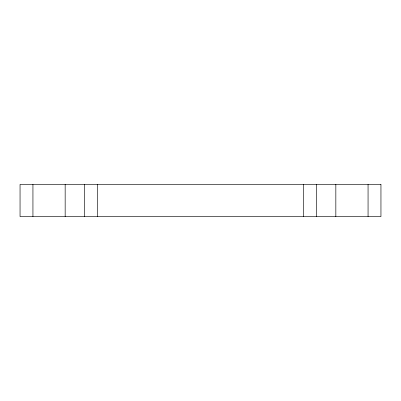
<?xml version="1.0" encoding="UTF-8"?>
<svg xmlns="http://www.w3.org/2000/svg" width="401" height="401" viewBox="0 0 401 401"><rect width="100%" height="100%" fill="white"/><g stroke="black" fill="none" stroke-linecap="round" stroke-linejoin="round"><path stroke-width="0.6" d="M368.063 184.39L368.063 216.61M335.837 184.39L335.837 216.61M316.504 184.39L316.504 216.61M303.612 184.39L303.612 216.61M97.388 184.39L97.388 216.61M84.496 184.39L84.496 216.61M65.162 184.39L65.162 216.61M32.937 184.39L32.937 216.61M380.95 184.39L20.05 184.39L20.05 216.61L380.95 216.61L380.95 184.39"/></g></svg>
